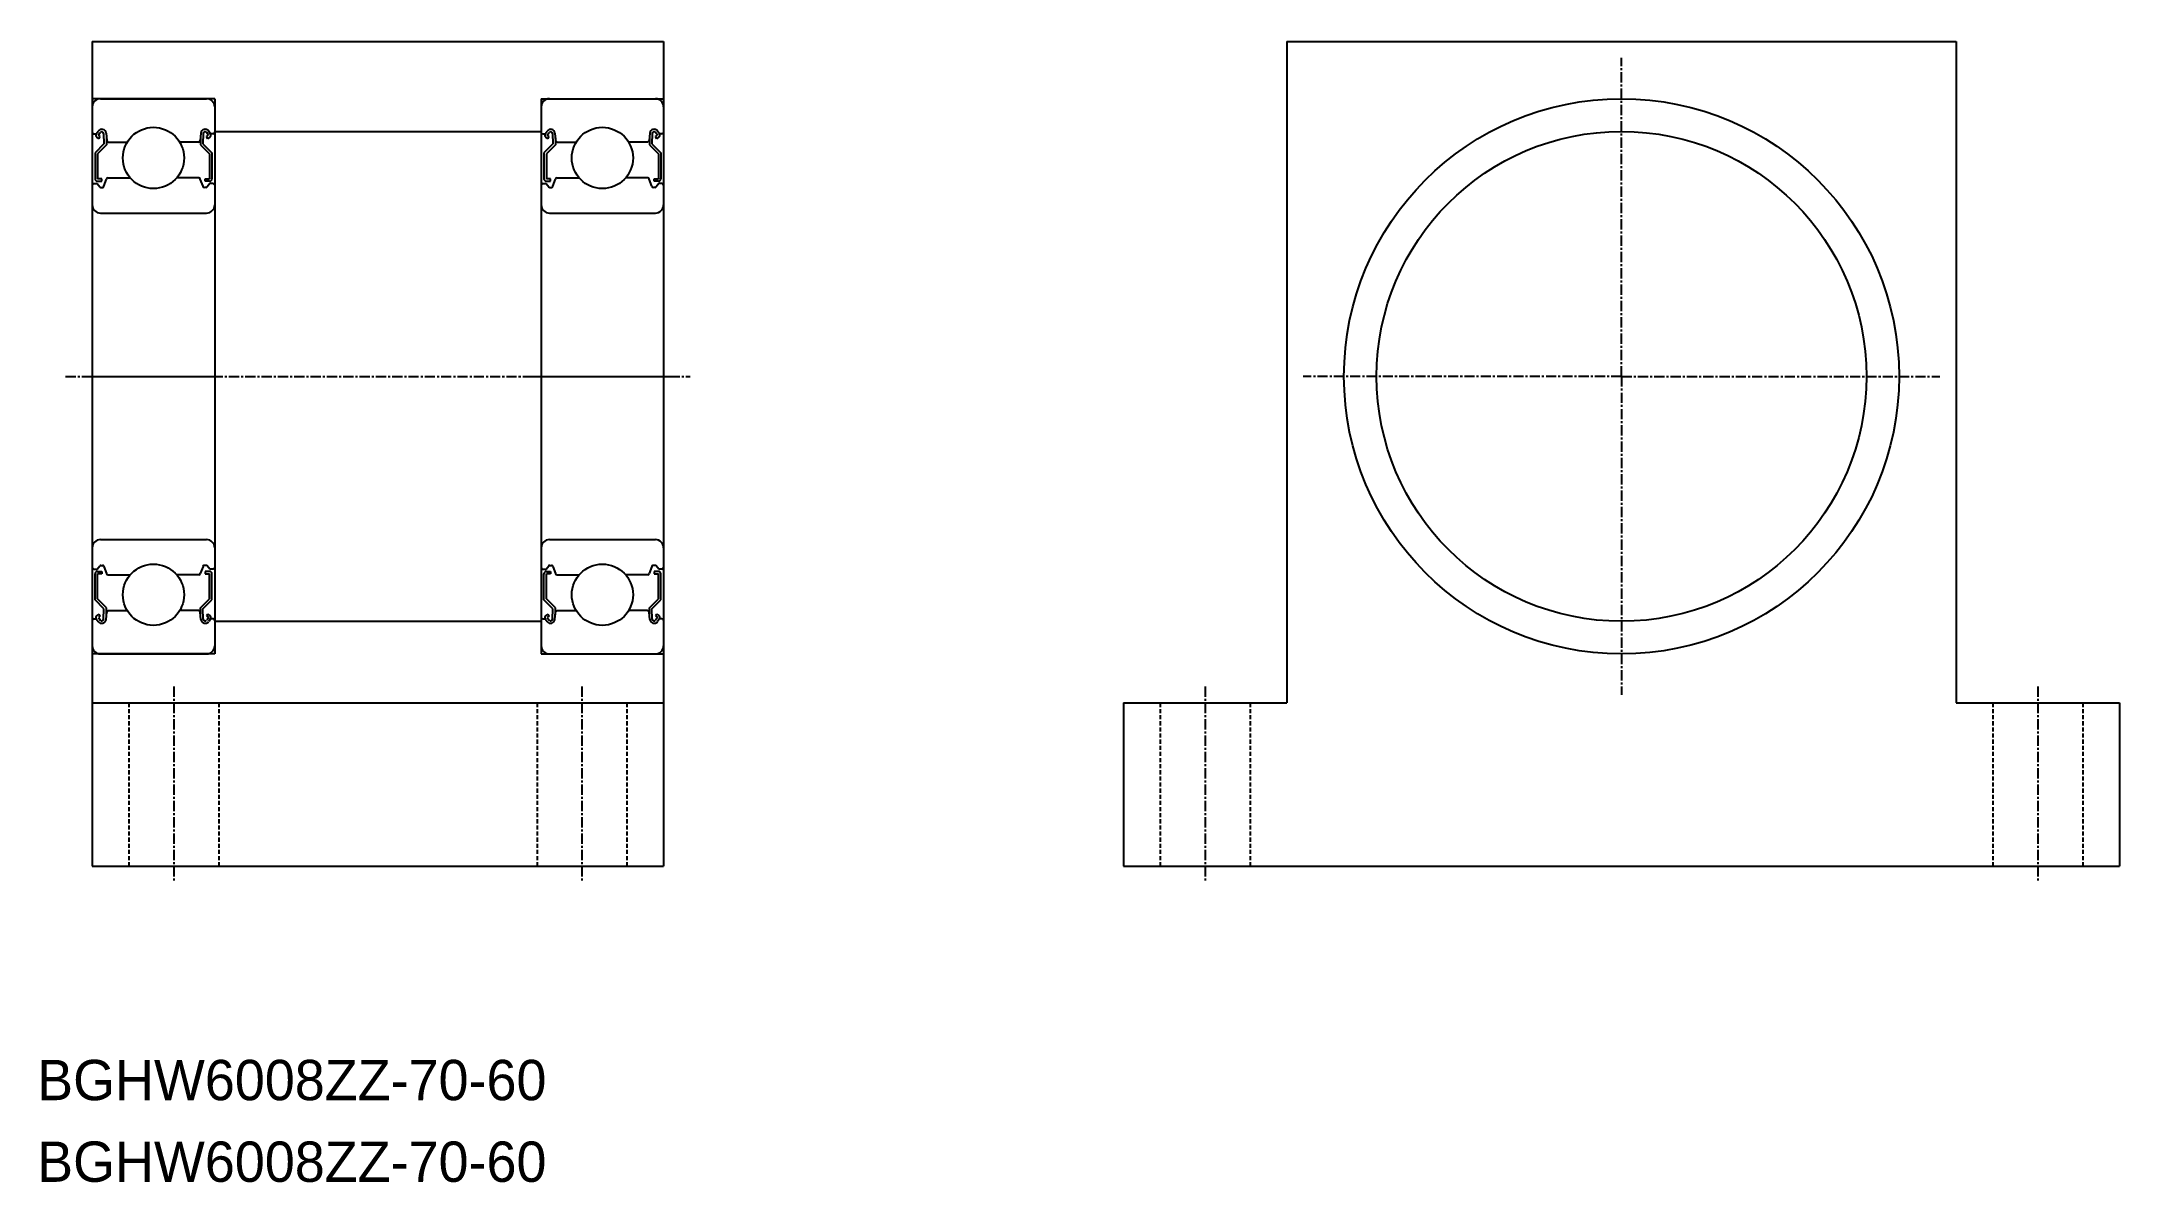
# Model space of a CAD drawing. Extents: x -127 to 128, y -98 to 42.
import ezdxf

# ---------------------------------------------------------------- set-up
doc = ezdxf.new("R2010")
doc.units = 0
doc.linetypes.add('CENTER', pattern=[2, 1.25, -0.25, 0.25, -0.25])
doc.linetypes.add('DASHED', pattern=[0.75, 0.5, -0.25])
doc.layers.get('0').update_dxf_attribs({"linetype": 'CONTINUOUS'})
doc.layers.add('CENTER', color=1, linetype='CENTER')

msp = doc.modelspace()

# ---------------------------------------------------------------- linework, layer by layer
at = {"color": 7, "linetype": 'CONTINUOUS'}
for p, q in [((-120.44, 41.78), (-50.44, 41.78)), ((-120.44, 41.78), (-120.44, -59.22)), ((-50.44, 41.78), (-50.44, -59.22)), ((25.91, 41.78), (107.91, 41.78)), ((25.91, 41.78), (25.91, -39.22)), ((107.91, 41.78), (107.91, -39.22)), ((-105.44, 34.78), (-120.44, 34.78)), ((-105.44, 34.78), (-105.44, -33.22)), ((-65.44, 34.78), (-50.44, 34.78)), ((-65.44, 34.78), (-65.44, -33.22)), ((-105.44, 30.78), (-65.44, 30.78)), ((-105.44, -29.22), (-65.44, -29.22)), ((-105.44, -33.22), (-120.44, -33.22)), ((-65.44, -33.22), (-50.44, -33.22)), ((-120.44, -39.22), (-50.44, -39.22)), ((-120.44, -39.22), (-65.44, -39.22)), ((5.91, -39.22), (25.91, -39.22)), ((5.91, -39.22), (5.91, -59.22)), ((107.91, -39.22), (127.91, -39.22)), ((127.91, -39.22), (127.91, -59.22)), ((-120.44, -59.22), (-50.44, -59.22)), ((5.91, -59.22), (127.91, -59.22))]:
    msp.add_line(p, q, dxfattribs=at)
for p, q in [((-120.44, 33.78), (-120.44, -32.22)), ((-119.44, 34.78), (-106.44, 34.78)), ((-105.44, 33.78), (-105.44, -32.22)), ((-65.44, 33.78), (-65.44, -32.22)), ((-64.44, 34.78), (-51.44, 34.78)), ((-50.44, 33.78), (-50.44, -32.22)), ((-119.94, 30.48), (-119.71, 30.81)), ((-119.69, 30.31), (-119.46, 30.64)), ((-118.75, 30.56), (-118.67, 29.67)), ((-107.13, 30.56), (-107.21, 29.67)), ((-106.19, 30.31), (-106.42, 30.64)), ((-105.94, 30.48), (-106.17, 30.81)), ((-64.94, 30.48), (-64.71, 30.81)), ((-64.69, 30.31), (-64.46, 30.64)), ((-63.75, 30.56), (-63.67, 29.67)), ((-52.13, 30.56), (-52.21, 29.67)), ((-51.19, 30.31), (-51.42, 30.64)), ((-50.94, 30.48), (-51.17, 30.81)), ((-120.24, 30.48), (-119.94, 30.48)), ((-119, 29.26), (-120.1, 28.16)), ((-120.1, 28.16), (-120.1, 24.98)), ((-119.62, 29.89), (-119.87, 30.07)), ((-118.7, 29.13), (-119.8, 28.03)), ((-119.8, 28.03), (-119.8, 24.98)), ((-119.45, 30.14), (-119.69, 30.31)), ((-119.62, 29.89), (-119.45, 30.14)), ((-119.05, 30.52), (-119, 29.26)), ((-118.7, 30.01), (-118.7, 29.13)), ((-118.47, 29.48), (-116.14, 29.48)), ((-107.41, 29.48), (-109.74, 29.48)), ((-107.18, 30.01), (-107.18, 29.13)), ((-107.18, 29.13), (-106.08, 28.03)), ((-106.84, 30.52), (-106.88, 29.26)), ((-106.88, 29.26), (-105.78, 28.16)), ((-106.43, 30.14), (-106.19, 30.31)), ((-106.26, 29.89), (-106.43, 30.14)), ((-106.26, 29.89), (-106.01, 30.07)), ((-106.08, 28.03), (-106.08, 24.98)), ((-105.64, 30.48), (-105.94, 30.48)), ((-105.78, 28.16), (-105.78, 24.98)), ((-65.24, 30.48), (-64.94, 30.48)), ((-64, 29.26), (-65.1, 28.16)), ((-65.1, 28.16), (-65.1, 24.98)), ((-64.62, 29.89), (-64.87, 30.07)), ((-63.7, 29.13), (-64.8, 28.03)), ((-64.8, 28.03), (-64.8, 24.98)), ((-64.45, 30.14), (-64.69, 30.31)), ((-64.62, 29.89), (-64.45, 30.14)), ((-64.05, 30.52), (-64, 29.26)), ((-63.7, 30.01), (-63.7, 29.13)), ((-63.47, 29.48), (-61.14, 29.48)), ((-52.41, 29.48), (-54.74, 29.48)), ((-52.18, 30.01), (-52.18, 29.13)), ((-52.18, 29.13), (-51.08, 28.03)), ((-51.84, 30.52), (-51.88, 29.26)), ((-51.88, 29.26), (-50.78, 28.16)), ((-51.43, 30.14), (-51.19, 30.31)), ((-51.26, 29.89), (-51.43, 30.14)), ((-51.26, 29.89), (-51.01, 30.07)), ((-51.08, 28.03), (-51.08, 24.98)), ((-50.64, 30.48), (-50.94, 30.48)), ((-50.78, 28.16), (-50.78, 24.98)), ((-120.24, 24.38), (-119.84, 24.38)), ((-119.84, 24.38), (-119.52, 24.01)), ((-119.28, 24.98), (-119.8, 24.98)), ((-119.8, 24.68), (-119.28, 24.68)), ((-119.37, 23.93), (-119.19, 23.93)), ((-119.28, 24.68), (-119.28, 24.98)), ((-119.01, 24.07), (-118.68, 24.95)), ((-118.5, 25.08), (-115.78, 25.08)), ((-107.39, 25.08), (-110.1, 25.08)), ((-106.87, 24.07), (-107.2, 24.95)), ((-106.51, 23.93), (-106.69, 23.93)), ((-106.6, 24.68), (-106.6, 24.98)), ((-106.6, 24.98), (-106.08, 24.98)), ((-106.08, 24.68), (-106.6, 24.68)), ((-106.04, 24.38), (-106.36, 24.01)), ((-105.64, 24.38), (-106.04, 24.38)), ((-65.24, 24.38), (-64.84, 24.38)), ((-64.84, 24.38), (-64.52, 24.01)), ((-64.28, 24.98), (-64.8, 24.98)), ((-64.8, 24.68), (-64.28, 24.68)), ((-64.37, 23.93), (-64.19, 23.93)), ((-64.28, 24.68), (-64.28, 24.98)), ((-64.01, 24.07), (-63.68, 24.95)), ((-63.5, 25.08), (-60.78, 25.08)), ((-52.39, 25.08), (-55.1, 25.08)), ((-51.87, 24.07), (-52.2, 24.95)), ((-51.51, 23.93), (-51.69, 23.93)), ((-51.6, 24.98), (-51.08, 24.98)), ((-51.6, 24.68), (-51.6, 24.98)), ((-51.08, 24.68), (-51.6, 24.68)), ((-51.04, 24.38), (-51.36, 24.01)), ((-50.64, 24.38), (-51.04, 24.38)), ((-119.44, 20.78), (-106.44, 20.78)), ((-64.44, 20.78), (-51.44, 20.78)), ((-119.44, -19.22), (-106.44, -19.22)), ((-64.44, -19.22), (-51.44, -19.22)), ((-120.24, -22.82), (-119.84, -22.82)), ((-119.84, -22.82), (-119.52, -22.44)), ((-119.37, -22.37), (-119.19, -22.37)), ((-119.01, -22.5), (-118.68, -23.38)), ((-106.87, -22.5), (-107.2, -23.38)), ((-106.51, -22.37), (-106.69, -22.37)), ((-106.04, -22.82), (-106.36, -22.44)), ((-105.64, -22.82), (-106.04, -22.82)), ((-65.24, -22.82), (-64.84, -22.82)), ((-64.84, -22.82), (-64.52, -22.44)), ((-64.37, -22.37), (-64.19, -22.37)), ((-64.01, -22.5), (-63.68, -23.38)), ((-51.87, -22.5), (-52.2, -23.38)), ((-51.51, -22.37), (-51.69, -22.37)), ((-51.04, -22.82), (-51.36, -22.44)), ((-50.64, -22.82), (-51.04, -22.82)), ((-120.1, -26.59), (-120.1, -23.42)), ((-119.8, -23.12), (-119.28, -23.12)), ((-119.8, -26.47), (-119.8, -23.42)), ((-119.28, -23.42), (-119.8, -23.42)), ((-119.28, -23.12), (-119.28, -23.42)), ((-118.5, -23.52), (-115.78, -23.52)), ((-107.39, -23.52), (-110.1, -23.52)), ((-106.6, -23.12), (-106.6, -23.42)), ((-106.08, -23.12), (-106.6, -23.12)), ((-106.6, -23.42), (-106.08, -23.42)), ((-106.08, -26.47), (-106.08, -23.42)), ((-105.78, -26.59), (-105.78, -23.42)), ((-65.1, -26.59), (-65.1, -23.42)), ((-64.8, -23.12), (-64.28, -23.12)), ((-64.28, -23.42), (-64.8, -23.42)), ((-64.8, -26.47), (-64.8, -23.42)), ((-64.28, -23.12), (-64.28, -23.42)), ((-63.5, -23.52), (-60.78, -23.52)), ((-52.39, -23.52), (-55.1, -23.52)), ((-51.08, -23.12), (-51.6, -23.12)), ((-51.6, -23.12), (-51.6, -23.42)), ((-51.6, -23.42), (-51.08, -23.42)), ((-51.08, -26.47), (-51.08, -23.42)), ((-50.78, -26.59), (-50.78, -23.42)), ((-119, -27.69), (-120.1, -26.59)), ((-118.7, -27.57), (-119.8, -26.47)), ((-119.05, -28.95), (-119, -27.69)), ((-118.7, -28.44), (-118.7, -27.57)), ((-118.47, -27.92), (-116.14, -27.92)), ((-107.41, -27.92), (-109.74, -27.92)), ((-107.18, -27.57), (-106.08, -26.47)), ((-107.18, -28.44), (-107.18, -27.57)), ((-106.88, -27.69), (-105.78, -26.59)), ((-106.84, -28.95), (-106.88, -27.69)), ((-64, -27.69), (-65.1, -26.59)), ((-63.7, -27.57), (-64.8, -26.47)), ((-64.05, -28.95), (-64, -27.69)), ((-63.7, -28.44), (-63.7, -27.57)), ((-63.47, -27.92), (-61.14, -27.92)), ((-52.41, -27.92), (-54.74, -27.92)), ((-52.18, -27.57), (-51.08, -26.47)), ((-52.18, -28.44), (-52.18, -27.57)), ((-51.88, -27.69), (-50.78, -26.59)), ((-51.84, -28.95), (-51.88, -27.69)), ((-120.24, -28.92), (-119.94, -28.92)), ((-119.94, -28.92), (-119.71, -29.25)), ((-119.62, -28.33), (-119.87, -28.5)), ((-119.45, -28.57), (-119.69, -28.74)), ((-119.69, -28.74), (-119.46, -29.07)), ((-119.62, -28.33), (-119.45, -28.57)), ((-118.75, -28.99), (-118.67, -28.1)), ((-107.13, -28.99), (-107.21, -28.1)), ((-106.26, -28.33), (-106.43, -28.57)), ((-106.43, -28.57), (-106.19, -28.74)), ((-106.19, -28.74), (-106.42, -29.07)), ((-106.26, -28.33), (-106.01, -28.5)), ((-105.94, -28.92), (-106.17, -29.25)), ((-105.64, -28.92), (-105.94, -28.92)), ((-65.24, -28.92), (-64.94, -28.92)), ((-64.94, -28.92), (-64.71, -29.25)), ((-64.62, -28.33), (-64.87, -28.5)), ((-64.45, -28.57), (-64.69, -28.74)), ((-64.69, -28.74), (-64.46, -29.07)), ((-64.62, -28.33), (-64.45, -28.57)), ((-63.75, -28.99), (-63.67, -28.1)), ((-52.13, -28.99), (-52.21, -28.1)), ((-51.26, -28.33), (-51.43, -28.57)), ((-51.43, -28.57), (-51.19, -28.74)), ((-51.19, -28.74), (-51.42, -29.07)), ((-51.26, -28.33), (-51.01, -28.5)), ((-50.94, -28.92), (-51.17, -29.25)), ((-50.64, -28.92), (-50.94, -28.92)), ((-119.44, -33.22), (-106.44, -33.22)), ((-64.44, -33.22), (-51.44, -33.22))]:
    msp.add_line(p, q)
at = {"color": 3, "linetype": 'DASHED'}
for p, q in [((-115.94, -39.22), (-115.94, -59.22)), ((-104.94, -39.22), (-104.94, -59.22)), ((-65.94, -39.22), (-65.94, -59.22)), ((-54.94, -39.22), (-54.94, -59.22)), ((10.41, -39.22), (10.41, -59.22)), ((21.41, -39.22), (21.41, -59.22)), ((112.41, -39.22), (112.41, -59.22)), ((123.41, -39.22), (123.41, -59.22))]:
    msp.add_line(p, q, dxfattribs=at)
at = {"color": 7, "linetype": 'CONTINUOUS'}
for centre, radius in [((66.91, 0.78), 34), ((-112.94, 27.53), 3.75), ((-57.94, 27.53), 3.75), ((66.91, 0.78), 30), ((-112.94, -25.97), 3.75), ((-57.94, -25.97), 3.75)]:
    msp.add_circle(centre, radius, dxfattribs=at)
for centre, radius, start, end in [((-119.44, 33.78), 1, 90, 180), ((-106.44, 33.78), 1, 0, 90), ((-64.44, 33.78), 1, 90, 180), ((-51.44, 33.78), 1, 0, 90), ((-120.24, 30.68), 0.2, 180, 270), ((-119.28, 30.51), 0.53, 5.0651, 144.9356), ((-119.28, 30.51), 0.23, 2.1311, 144.9356), ((-106.61, 30.51), 0.53, 35.0644, 174.9349), ((-106.61, 30.51), 0.23, 35.0644, 177.8689), ((-105.64, 30.68), 0.2, 270, 0), ((-65.24, 30.68), 0.2, 180, 270), ((-64.28, 30.51), 0.53, 5.0651, 144.9356), ((-64.28, 30.51), 0.23, 2.1311, 144.9356), ((-51.61, 30.51), 0.53, 35.0644, 174.9349), ((-51.61, 30.51), 0.23, 35.0644, 177.8689), ((-50.64, 30.68), 0.2, 270, 0), ((-119.69, 30.31), 0.3, 144.9356, 235.0377), ((-118.47, 29.68), 0.2, 185.0651, 270), ((-107.41, 29.68), 0.2, 270, 354.9349), ((-106.19, 30.31), 0.3, 304.9623, 35.0644), ((-64.69, 30.31), 0.3, 144.9356, 235.0377), ((-63.47, 29.68), 0.2, 185.0651, 270), ((-52.41, 29.68), 0.2, 270, 354.9349), ((-51.19, 30.31), 0.3, 304.9623, 35.0644), ((-120.24, 24.18), 0.2, 90, 180), ((-119.8, 24.98), 0.3, 180, 270), ((-119.37, 24.13), 0.2, 219.9991, 270), ((-119.19, 24.13), 0.2, 270, 339.9703), ((-118.5, 24.88), 0.2, 90, 159.9703), ((-107.39, 24.88), 0.2, 20.0297, 90), ((-106.69, 24.13), 0.2, 200.0297, 270), ((-106.51, 24.13), 0.2, 270, 320.0009), ((-106.08, 24.98), 0.3, 270, 0), ((-105.64, 24.18), 0.2, 0, 90), ((-65.24, 24.18), 0.2, 90, 180), ((-64.8, 24.98), 0.3, 180, 270), ((-64.37, 24.13), 0.2, 219.9991, 270), ((-64.19, 24.13), 0.2, 270, 339.9703), ((-63.5, 24.88), 0.2, 90, 159.9703), ((-52.39, 24.88), 0.2, 20.0297, 90), ((-51.69, 24.13), 0.2, 200.0297, 270), ((-51.51, 24.13), 0.2, 270, 320.0009), ((-51.08, 24.98), 0.3, 270, 0), ((-50.64, 24.18), 0.2, 0, 90), ((-119.44, 21.78), 1, 180, 270), ((-106.44, 21.78), 1, 270, 0), ((-64.44, 21.78), 1, 180, 270), ((-51.44, 21.78), 1, 270, 0), ((-119.44, -20.22), 1, 90, 180), ((-106.44, -20.22), 1, 0, 90), ((-64.44, -20.22), 1, 90, 180), ((-51.44, -20.22), 1, 0, 90), ((-120.24, -22.62), 0.2, 180, 270), ((-119.37, -22.57), 0.2, 90, 140.0009), ((-119.19, -22.57), 0.2, 20.0297, 90), ((-106.69, -22.57), 0.2, 90, 159.9703), ((-106.51, -22.57), 0.2, 39.9991, 90), ((-105.64, -22.62), 0.2, 270, 0), ((-65.24, -22.62), 0.2, 180, 270), ((-64.37, -22.57), 0.2, 90, 140.0009), ((-64.19, -22.57), 0.2, 20.0297, 90), ((-51.69, -22.57), 0.2, 90, 159.9703), ((-51.51, -22.57), 0.2, 39.9991, 90), ((-50.64, -22.62), 0.2, 270, 0), ((-119.8, -23.42), 0.3, 90, 180), ((-118.5, -23.32), 0.2, 200.0297, 270), ((-107.39, -23.32), 0.2, 270, 339.9703), ((-106.08, -23.42), 0.3, 0, 90), ((-64.8, -23.42), 0.3, 90, 180), ((-63.5, -23.32), 0.2, 200.0297, 270), ((-52.39, -23.32), 0.2, 270, 339.9703), ((-51.08, -23.42), 0.3, 0, 90), ((-118.47, -28.12), 0.2, 90, 174.9349), ((-107.41, -28.12), 0.2, 5.0651, 90), ((-63.47, -28.12), 0.2, 90, 174.9349), ((-52.41, -28.12), 0.2, 5.0651, 90), ((-120.24, -29.12), 0.2, 90, 180), ((-119.69, -28.74), 0.3, 124.9623, 215.0644), ((-119.28, -28.94), 0.53, 215.0644, 354.9349), ((-119.28, -28.94), 0.23, 215.0644, 357.8689), ((-106.61, -28.94), 0.53, 185.0651, 324.9356), ((-106.61, -28.94), 0.23, 182.1311, 324.9356), ((-106.19, -28.74), 0.3, 324.9356, 55.0377), ((-105.64, -29.12), 0.2, 0, 90), ((-65.24, -29.12), 0.2, 90, 180), ((-64.69, -28.74), 0.3, 124.9623, 215.0644), ((-64.28, -28.94), 0.53, 215.0644, 354.9349), ((-64.28, -28.94), 0.23, 215.0644, 357.8689), ((-51.61, -28.94), 0.53, 185.0651, 324.9356), ((-51.61, -28.94), 0.23, 182.1311, 324.9356), ((-51.19, -28.74), 0.3, 324.9356, 55.0377), ((-50.64, -29.12), 0.2, 0, 90), ((-119.44, -32.22), 1, 180, 270), ((-106.44, -32.22), 1, 270, 0), ((-64.44, -32.22), 1, 180, 270), ((-51.44, -32.22), 1, 270, 0)]:
    msp.add_arc(centre, radius, start, end)
at = {"layer": 'CENTER', "color": 1, "linetype": 'CENTER'}
for p, q in [((66.91, 0.78), (66.91, 39.78)), ((-123.7, 0.78), (-47.18, 0.78)), ((-121.44, 0.78), (-104.44, 0.78)), ((-66.44, 0.78), (-49.44, 0.78)), ((66.91, 0.78), (27.91, 0.78)), ((66.91, 0.78), (66.91, -38.22)), ((66.91, 0.78), (105.91, 0.78)), ((-110.44, -37.22), (-110.44, -61.22)), ((-60.44, -37.22), (-60.44, -61.22)), ((15.91, -37.22), (15.91, -61.22)), ((117.91, -37.22), (117.91, -61.22))]:
    msp.add_line(p, q, dxfattribs=at)

# ---------------------------------------------------------------- texts
at = {"color": 7, "linetype": 'CONTINUOUS'}
for p in [(-127.19, -87.88), (-127.19, -97.88)]:
    msp.add_text('BGHW6008ZZ-70-60', height=4.9389, dxfattribs=at).set_placement(p)

doc.saveas('drawing.dxf')
